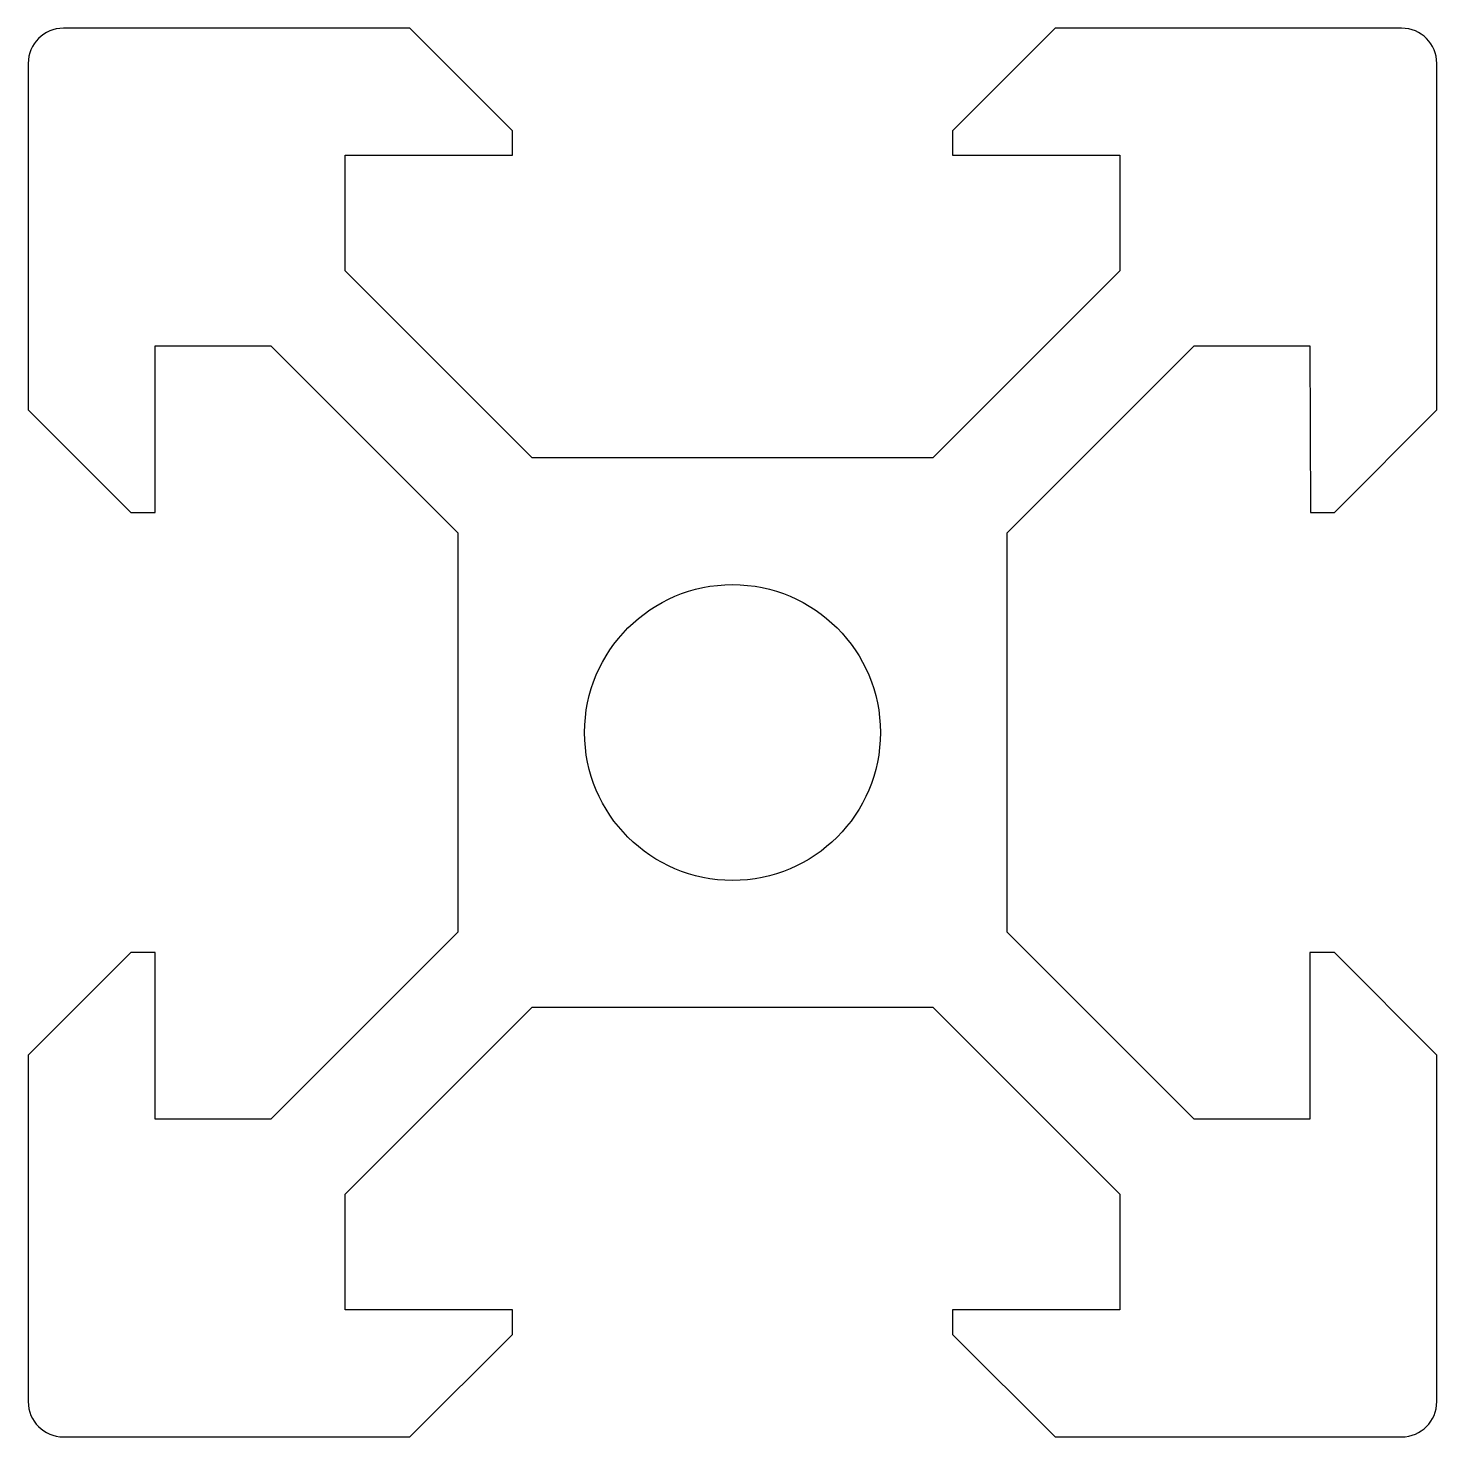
# Model space of a CAD drawing. Header units: millimetres. Extents: x -10 to 10, y -10 to 10.
import ezdxf

# ---------------------------------------------------------------- set-up
doc = ezdxf.new("R2010")
doc.units = ezdxf.units.MM
doc.layers.add('Sketch', color=7, linetype='CONTINUOUS')

msp = doc.modelspace()

# ---------------------------------------------------------------- linework, layer by layer
at = {"layer": 'Sketch'}
for p, q in [((-4.579, 10), (-9.499, 10)), ((-3.124, 8.545), (-4.579, 10)), ((4.581, 10), (3.126, 8.545)), ((9.501, 10), (4.581, 10)), ((-9.999, 9.5), (-9.999, 4.58)), ((10.001, 4.58), (10.001, 9.5)), ((-3.124, 8.195), (-3.124, 8.545)), ((3.126, 8.545), (3.126, 8.195)), ((-5.499, 6.555), (-5.499, 8.195)), ((-5.499, 8.195), (-3.124, 8.195)), ((3.126, 8.195), (5.501, 8.195)), ((5.501, 8.195), (5.501, 6.555)), ((-2.844, 3.9), (-5.499, 6.555)), ((5.501, 6.555), (2.846, 3.9)), ((-8.194, 3.125), (-8.194, 5.489)), ((-8.194, 5.489), (-6.554, 5.489)), ((-6.554, 5.489), (-3.899, 2.834)), ((3.901, 2.834), (6.556, 5.489)), ((6.556, 5.489), (8.196, 5.489)), ((8.196, 5.489), (8.209, 3.125)), ((-9.999, 4.58), (-8.544, 3.125)), ((8.546, 3.125), (10.001, 4.58)), ((2.846, 3.9), (-2.844, 3.9)), ((-8.544, 3.125), (-8.194, 3.125)), ((8.209, 3.125), (8.546, 3.125)), ((-3.899, 2.834), (-3.899, -2.833)), ((3.901, -2.833), (3.901, 2.834)), ((-3.899, -2.833), (-6.554, -5.488)), ((6.556, -5.488), (3.901, -2.833)), ((-8.544, -3.125), (-9.999, -4.58)), ((-8.194, -3.125), (-8.544, -3.125)), ((-8.194, -5.488), (-8.194, -3.125)), ((8.546, -3.125), (8.196, -3.125)), ((8.196, -3.125), (8.196, -5.488)), ((10.001, -4.58), (8.546, -3.125)), ((-5.499, -6.555), (-2.844, -3.9)), ((-2.844, -3.9), (2.846, -3.9)), ((2.846, -3.9), (5.501, -6.555)), ((-9.999, -4.58), (-9.999, -9.5)), ((10.001, -9.5), (10.001, -4.58)), ((-6.554, -5.488), (-8.194, -5.488)), ((8.196, -5.488), (6.556, -5.488)), ((-5.499, -8.195), (-5.499, -6.555)), ((5.501, -6.555), (5.501, -8.195)), ((-3.124, -8.195), (-5.499, -8.195)), ((-3.124, -8.545), (-3.124, -8.195)), ((5.501, -8.195), (3.126, -8.195)), ((3.126, -8.195), (3.126, -8.545)), ((-4.579, -10), (-3.124, -8.545)), ((3.126, -8.545), (4.581, -10)), ((-9.499, -10), (-4.579, -10)), ((4.581, -10), (9.501, -10))]:
    msp.add_line(p, q, dxfattribs=at)
msp.add_circle((0.001, 0), 2.1, dxfattribs=at)
for centre, start, end in [((-9.499, 9.5), 90, 180), ((9.501, 9.5), 0, 90), ((-9.499, -9.5), 180, -90), ((9.501, -9.5), -90, 0)]:
    msp.add_arc(centre, 0.5, start, end, dxfattribs=at)

doc.saveas('drawing.dxf')
